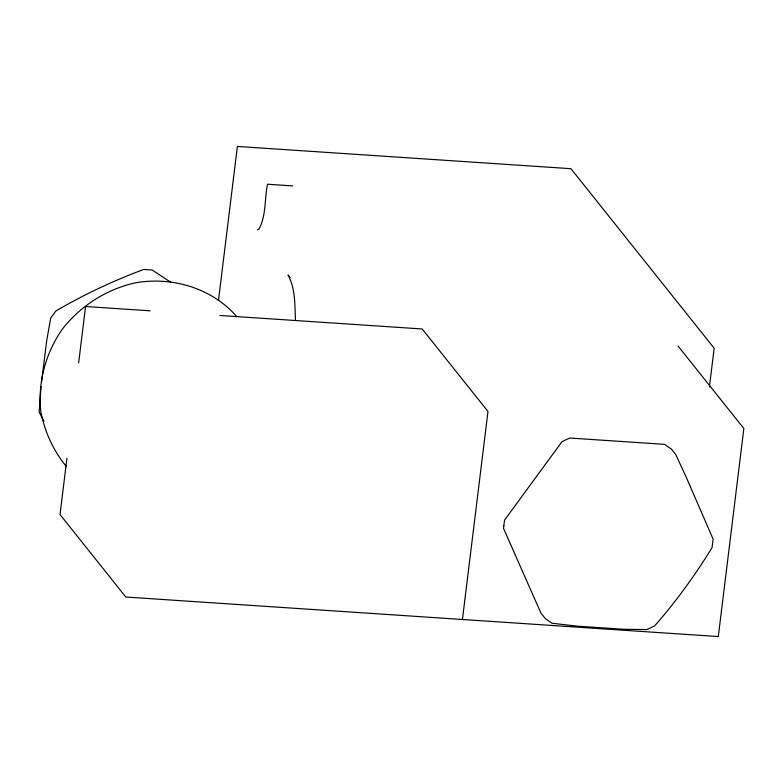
<?xml version="1.0" encoding="UTF-8"?>
<svg xmlns="http://www.w3.org/2000/svg" width="783" height="783" viewBox="0 0 783 783"><rect width="100%" height="100%" fill="white"/><g stroke="black" fill="none" stroke-linecap="round" stroke-linejoin="round"><path stroke-width="1.17" d="M41.068 386.538L39.15 412.054L43.975 421.479M41.558 381.879L46.677 340.889L50.699 318.015L55.838 310.998C83.83 294.614 113.271 280.813 143.641 269.45L152.127 270.018L170.694 282.203M66.937 458.251L60.027 514.558L125.818 597.028L718.305 636.559L743.85 428.516L678.058 346.047M78.652 362.832L85.572 306.515L150.111 310.822M218.477 300.408L237.386 146.441L570.944 168.697L714.165 348.22L709.398 387.008M462.44 619.48L487.985 411.447L422.194 328.977L219.876 315.48M257.46 229.859L259.026 228.949C266.406 215.423 264.39 198.892 267.532 184.23L292.617 185.904M236.838 316.655C211.958 288.095 172.309 276.389 135.459 282.81C106.312 289.319 80.453 305.859 62.131 329.418C45.483 353.515 37.564 382.681 40.882 411.878C44.797 432.099 53.41 450.724 66.467 466.658M290.17 277.525L288.027 274.941C295.514 288.633 294.77 304.959 295.485 320.1M503.821 525.647L503.557 528.456L540.916 613.06L545.291 618.55L549.803 621.751L552.132 623.248L577.551 626.194L623.532 629.268L646.846 629.571L654.715 625.842C676.072 601.471 695.167 575.192 712.08 547.562L713.117 539.135L686.417 477.63L675.749 454.541L671.374 449.05L664.542 444.353L569.818 438.03L564.543 440.438L561.949 441.749L504.595 520.029L503.821 525.647"/></g></svg>
